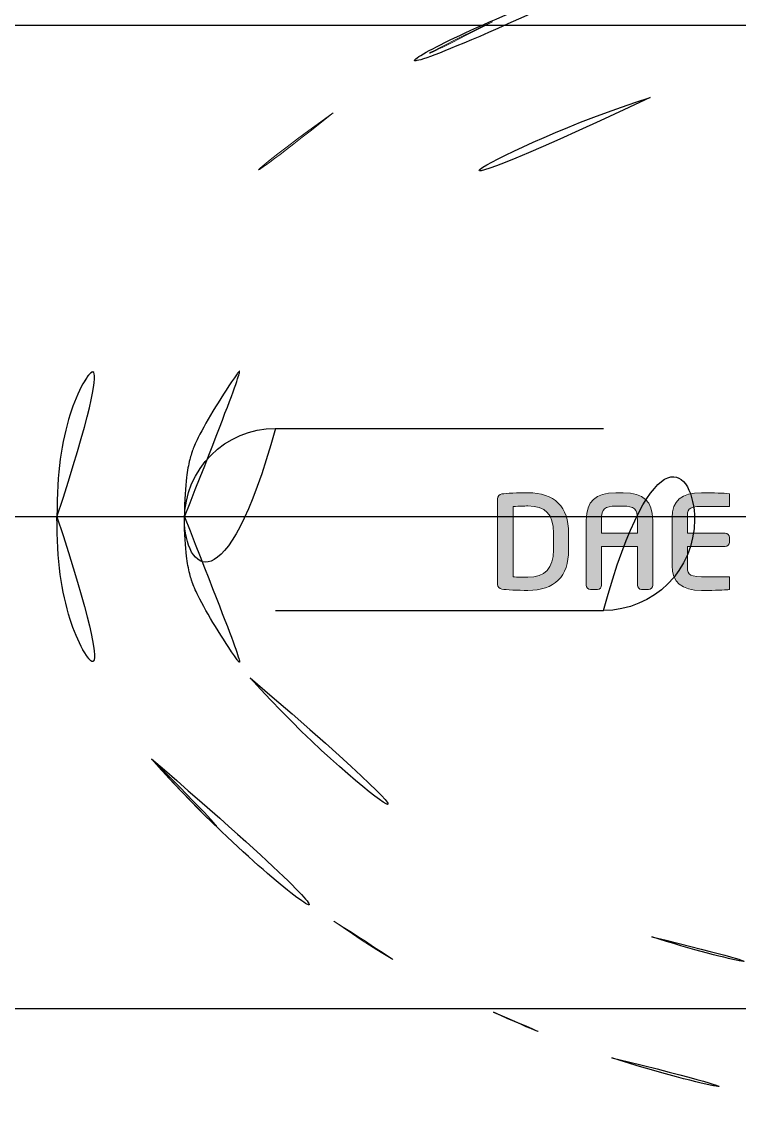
# Model space of a CAD drawing. Extents: x 16296677952 to 16296679688, y -37409618576 to -37409617304.
# Drawn here: x 16296678097.3 to 16296678117, y -37409618178.1 to -37409618148.4 of the extents above; entities that cross this region are included whole.
import ezdxf

# ---------------------------------------------------------------- set-up
doc = ezdxf.new("R2010")
doc.units = 0
doc.header["$LTSCALE"] = 10
doc.header["$MEASUREMENT"] = 0
doc.linetypes.add('HIDDEN2', pattern=[4.7625, 3.175, -1.5875])
doc.layers.get('0').update_dxf_attribs({"linetype": 'CONTINUOUS'})
doc.layers.add('Default', color=7, linetype='CONTINUOUS')
doc.layers.add('레이어 1', color=7, linetype='CONTINUOUS', lineweight=0)

# ---------------------------------------------------------------- blocks, each defined once
blk = doc.blocks.new('3545')
at = {"color": 1}
for p, q in [((1139.671, 4678.633), (1148.671, 4678.633)), ((1139.671, 4673.633), (1148.671, 4673.633))]:
    blk.add_line(p, q, dxfattribs=at)
for centre, radius, start, end in [((1157.346, 4664.207), 28.141, 107.4595, 138.5128), ((1156.67, 4667.558), 21.246, 89.9881, 108.4355), ((1157.346, 4664.207), 24.641, 107.4633, 138.1811), ((1139.671, 4676.133), 2.5, 90, 270), ((1148.671, 4676.133), 2.5, 270, 90), ((1157.351, 4688.198), 24.641, 221.7807, 252.6432), ((1157.349, 4688.199), 28.141, 221.4738, 252.5271), ((1156.671, 4684.831), 21.228, 251.6834, 270), ((1156.671, 4684.831), 24.728, 251.6834, 270)]:
    blk.add_arc(centre, radius, start, end, dxfattribs=at)
for points, knots in [([(1133.671, 4676.206), (1133.671, 4677.45), (1133.792, 4678.24), (1134.381, 4680.157), (1135.529, 4681.873), (1136.266, 4682.85)], [3.1417675, 3.1417675, 3.1417675, 3.1417675, 3.2760058, 3.2760058, 3.4696288, 3.4696288, 3.4696288, 3.4696288]), ([(1133.671, 4676.206), (1133.671, 4677.45), (1133.792, 4678.24), (1134.381, 4680.157), (1135.529, 4681.873), (1136.266, 4682.85)], [3.1417675, 3.1417675, 3.1417675, 3.1417675, 3.2760058, 3.2760058, 3.4696288, 3.4696288, 3.4696288, 3.4696288]), ([(1137.171, 4676.204), (1137.171, 4676.689), (1137.194, 4677.029), (1137.25, 4677.477), (1137.279, 4677.624), (1137.331, 4677.83), (1137.346, 4677.888), (1137.369, 4677.964), (1137.375, 4677.984), (1137.381, 4678.005), (1137.383, 4678.008), (1137.397, 4678.048), (1137.416, 4678.097), (1137.47, 4678.22), (1137.505, 4678.295), (1137.664, 4678.615), (1137.833, 4678.914), (1138.209, 4679.527), (1138.417, 4679.842), (1138.743, 4680.31), (1138.866, 4680.481), (1138.982, 4680.638)], [3.1417675, 3.1417675, 3.1417675, 3.1417675, 3.2056351, 3.2056351, 3.253697, 3.253697, 3.2706855, 3.2706855, 3.2776295, 3.2776295, 3.2860191, 3.2860191, 3.3046827, 3.3046827, 3.3233463, 3.3233463, 3.3755298, 3.3755298, 3.4277133, 3.4277133, 3.4610481, 3.4610481, 3.4610481, 3.4610481]), ([(1133.671, 4676.206), (1133.671, 4674.962), (1133.792, 4674.172), (1134.38, 4672.255), (1135.528, 4670.538), (1136.264, 4669.561)], [3.1417675, 3.1417675, 3.1417675, 3.1417675, 3.2760058, 3.2760058, 3.4696288, 3.4696288, 3.4696288, 3.4696288]), ([(1133.671, 4676.206), (1133.671, 4674.962), (1133.792, 4674.172), (1134.38, 4672.255), (1135.528, 4670.538), (1136.264, 4669.561)], [3.1417675, 3.1417675, 3.1417675, 3.1417675, 3.2760058, 3.2760058, 3.4696288, 3.4696288, 3.4696288, 3.4696288]), ([(1137.171, 4676.207), (1137.171, 4675.722), (1137.194, 4675.382), (1137.249, 4674.934), (1137.278, 4674.787), (1137.33, 4674.581), (1137.346, 4674.523), (1137.369, 4674.446), (1137.375, 4674.427), (1137.381, 4674.406), (1137.382, 4674.402), (1137.397, 4674.362), (1137.415, 4674.314), (1137.47, 4674.19), (1137.505, 4674.115), (1137.663, 4673.796), (1137.832, 4673.496), (1138.208, 4672.884), (1138.417, 4672.569), (1138.742, 4672.1), (1138.865, 4671.929), (1138.976, 4671.78)], [3.1417675, 3.1417675, 3.1417675, 3.1417675, 3.2056351, 3.2056351, 3.253697, 3.253697, 3.2706855, 3.2706855, 3.2776295, 3.2776295, 3.2860191, 3.2860191, 3.3046827, 3.3046827, 3.3233463, 3.3233463, 3.3755301, 3.3755301, 3.4277139, 3.4277139, 3.4610481, 3.4610481, 3.4610481, 3.4610481])]:
    blk.add_open_spline(points, degree=3, knots=knots, dxfattribs=at)

msp = doc.modelspace()

# ---------------------------------------------------------------- hatches: boundary and pattern name
at = {"layer": '레이어 1'}
h = msp.add_hatch(color=7, dxfattribs=at)
h.dxf.hatch_style = 2
edge = h.paths.add_edge_path()
edge.add_spline(control_points=[(16296678111.89974, -37409618162.904907), (16296678111.89974, -37409618163.408241), (16296678111.670099, -37409618163.653122), (16296678111.197451, -37409618163.653122), (16296678111.197451, -37409618163.653122), (16296678110.874081, -37409618163.647141), (16296678110.789801, -37409618163.645668), (16296678110.789801, -37409618163.645668), (16296678110.789801, -37409618161.715797), (16296678110.789801, -37409618161.715797), (16296678110.957291, -37409618161.699173), (16296678111.19532, -37409618161.696373), (16296678111.19768, -37409618161.696373), (16296678111.683149, -37409618161.696373), (16296678111.89974, -37409618161.927002), (16296678111.89974, -37409618162.443901), (16296678111.89974, -37409618162.443901), (16296678111.89974, -37409618162.904907), (16296678111.89974, -37409618162.904907)], knot_values=[0, 0, 0, 0, 1, 1, 1, 2, 2, 2, 3, 3, 3, 4, 4, 4, 5, 5, 5, 6, 6, 6, 6], degree=3, periodic=0)
edge = h.paths.add_edge_path()
edge.add_spline(control_points=[(16296678111.197451, -37409618161.333839), (16296678110.93507, -37409618161.333839), (16296678110.5947, -37409618161.349953), (16296678110.48308, -37409618161.367897), (16296678110.413271, -37409618161.379623), (16296678110.36853, -37409618161.431793), (16296678110.36853, -37409618161.500732), (16296678110.36853, -37409618161.500732), (16296678110.36853, -37409618163.848488), (16296678110.36853, -37409618163.848488), (16296678110.36853, -37409618163.920753), (16296678110.41371, -37409618163.971603), (16296678110.486469, -37409618163.981697), (16296678110.592039, -37409618163.99926), (16296678110.931311, -37409618164.015244), (16296678111.197451, -37409618164.015244), (16296678111.93008, -37409618164.015244), (16296678112.31716, -37409618163.631157), (16296678112.31716, -37409618162.904907), (16296678112.31716, -37409618162.904907), (16296678112.31716, -37409618162.443901), (16296678112.31716, -37409618162.443901), (16296678112.31716, -37409618161.717659), (16296678111.93008, -37409618161.333839), (16296678111.197451, -37409618161.333839)], knot_values=[0, 0, 0, 0, 1, 1, 1, 2, 2, 2, 3, 3, 3, 4, 4, 4, 5, 5, 5, 6, 6, 6, 7, 7, 7, 8, 8, 8, 8], degree=3, periodic=0)
h = msp.add_hatch(color=7, dxfattribs=at)
h.dxf.hatch_style = 2
edge = h.paths.add_edge_path()
edge.add_spline(control_points=[(16296678114.20664, -37409618162.441101), (16296678114.20664, -37409618162.441101), (16296678113.21875, -37409618162.441101), (16296678113.21875, -37409618162.441101), (16296678113.21875, -37409618162.404388), (16296678113.21875, -37409618162.088837), (16296678113.21875, -37409618162.088837), (16296678113.21875, -37409618161.759453), (16296678113.31666, -37409618161.703552), (16296678113.61042, -37409618161.703552), (16296678113.61042, -37409618161.703552), (16296678113.815269, -37409618161.703552), (16296678113.815269, -37409618161.703552), (16296678114.10886, -37409618161.703552), (16296678114.20664, -37409618161.759453), (16296678114.20664, -37409618162.088837), (16296678114.20664, -37409618162.088837), (16296678114.20664, -37409618162.404388), (16296678114.20664, -37409618162.441101)], knot_values=[0, 0, 0, 0, 1, 1, 1, 2, 2, 2, 3, 3, 3, 4, 4, 4, 5, 5, 5, 6, 6, 6, 6], degree=3, periodic=0)
edge = h.paths.add_edge_path()
edge.add_spline(control_points=[(16296678113.815269, -37409618161.333839), (16296678113.815269, -37409618161.333839), (16296678113.61042, -37409618161.333839), (16296678113.61042, -37409618161.333839), (16296678113.050791, -37409618161.333839), (16296678112.801291, -37409618161.566597), (16296678112.801291, -37409618162.088837), (16296678112.801291, -37409618162.088837), (16296678112.801291, -37409618163.875381), (16296678112.801291, -37409618163.875381), (16296678112.801291, -37409618163.938187), (16296678112.852329, -37409618163.991417), (16296678112.91258, -37409618163.991417), (16296678112.91258, -37409618163.991417), (16296678113.108021, -37409618163.991417), (16296678113.108021, -37409618163.991417), (16296678113.17729, -37409618163.991417), (16296678113.21875, -37409618163.932587), (16296678113.21875, -37409618163.875381), (16296678113.21875, -37409618163.875381), (16296678113.21875, -37409618162.848747), (16296678113.21875, -37409618162.808693), (16296678113.21875, -37409618162.808693), (16296678114.20664, -37409618162.808693), (16296678114.20664, -37409618162.808693), (16296678114.20664, -37409618162.848747), (16296678114.20664, -37409618163.875381), (16296678114.20664, -37409618163.875381), (16296678114.20664, -37409618163.939377), (16296678114.257111, -37409618163.991417), (16296678114.3193, -37409618163.991417), (16296678114.3193, -37409618163.991417), (16296678114.512341, -37409618163.991417), (16296678114.512341, -37409618163.991417), (16296678114.580021, -37409618163.991417), (16296678114.625561, -37409618163.931396), (16296678114.625561, -37409618163.875381), (16296678114.625561, -37409618163.875381), (16296678114.625561, -37409618162.088837), (16296678114.625561, -37409618162.088837), (16296678114.625561, -37409618161.566597), (16296678114.375561, -37409618161.333839), (16296678113.815269, -37409618161.333839)], knot_values=[0, 0, 0, 0, 1, 1, 1, 2, 2, 2, 3, 3, 3, 4, 4, 4, 5, 5, 5, 6, 6, 6, 7, 7, 7, 8, 8, 8, 9, 9, 9, 10, 10, 10, 11, 11, 11, 12, 12, 12, 13, 13, 13, 14, 14, 14, 14], degree=3, periodic=0)
h = msp.add_hatch(color=7, dxfattribs=at)
h.dxf.hatch_style = 2
edge = h.paths.add_edge_path()
edge.add_spline(control_points=[(16296678115.156469, -37409618162.016571), (16296678115.156469, -37409618162.016571), (16296678115.156469, -37409618163.331718), (16296678115.156469, -37409618163.331718), (16296678115.156469, -37409618163.791786), (16296678115.41925, -37409618164.015244), (16296678115.95997, -37409618164.015244), (16296678116.19866, -37409618164.015244), (16296678116.52352, -37409618164.010857), (16296678116.65341, -37409618163.998734), (16296678116.65155, -37409618163.998734), (16296678116.7164, -37409618163.992493), (16296678116.7164, -37409618163.992493), (16296678116.7164, -37409618163.992493), (16296678116.735161, -37409618163.990623), (16296678116.735161, -37409618163.990623), (16296678116.735161, -37409618163.990623), (16296678116.735161, -37409618163.638748), (16296678116.735161, -37409618163.638748), (16296678116.735161, -37409618163.638748), (16296678115.96294, -37409618163.638748), (16296678115.96294, -37409618163.638748), (16296678115.576059, -37409618163.638748), (16296678115.576059, -37409618163.529617), (16296678115.576059, -37409618163.331718), (16296678115.576059, -37409618163.331718), (16296678115.576059, -37409618162.84436), (16296678115.576059, -37409618162.80629), (16296678115.61581, -37409618162.80629), (16296678116.61408, -37409618162.80629), (16296678116.61408, -37409618162.80629), (16296678116.679461, -37409618162.80629), (16296678116.732731, -37409618162.754387), (16296678116.732731, -37409618162.690514), (16296678116.732731, -37409618162.690514), (16296678116.732731, -37409618162.560089), (16296678116.732731, -37409618162.560089), (16296678116.732731, -37409618162.495796), (16296678116.679461, -37409618162.443771), (16296678116.61408, -37409618162.443771), (16296678116.61408, -37409618162.443771), (16296678115.61581, -37409618162.443771), (16296678115.576059, -37409618162.443771), (16296678115.576059, -37409618162.405983), (16296678115.576059, -37409618162.016571), (16296678115.576059, -37409618162.016571), (16296678115.576059, -37409618161.818939), (16296678115.576059, -37409618161.710068), (16296678115.96294, -37409618161.710068), (16296678115.96294, -37409618161.710068), (16296678116.734859, -37409618161.713127), (16296678116.734859, -37409618161.713127), (16296678116.734859, -37409618161.713127), (16296678116.734859, -37409618161.36338), (16296678116.734859, -37409618161.36338), (16296678116.734859, -37409618161.36338), (16296678116.652981, -37409618161.354599), (16296678116.652981, -37409618161.354599), (16296678116.501101, -37409618161.340897), (16296678116.15288, -37409618161.333839), (16296678115.95997, -37409618161.333839), (16296678115.41925, -37409618161.333839), (16296678115.156469, -37409618161.557022), (16296678115.156469, -37409618162.016571)], knot_values=[0, 0, 0, 0, 1, 1, 1, 2, 2, 2, 3, 3, 3, 4, 4, 4, 5, 5, 5, 6, 6, 6, 7, 7, 7, 8, 8, 8, 9, 9, 9, 10, 10, 10, 11, 11, 11, 12, 12, 12, 13, 13, 13, 14, 14, 14, 15, 15, 15, 16, 16, 16, 17, 17, 17, 18, 18, 18, 19, 19, 19, 20, 20, 20, 21, 21, 21, 21], degree=3, periodic=0)

# ---------------------------------------------------------------- linework, layer by layer
at = {"color": 0}
for p, q in [((16296678087.77088, -37409618148.495987), (16296678154.77088, -37409618148.495987)), ((16296678087.77088, -37409618175.495987), (16296678154.77088, -37409618175.495987))]:
    msp.add_line(p, q, dxfattribs=at)
at = {"linetype": 'HIDDEN2', "lineweight": 5}
for centre, start, end in [((16296678121.94743, -37409618173.991829), 114.6105339, 124.8440657), ((16296678121.94743, -37409618173.991829), 124.8822047, 138.5127936), ((16296678121.95023, -37409618150.000328), 221.4738109, 235.1442953), ((16296678121.95023, -37409618150.000328), 235.1552361, 245.352493)]:
    msp.add_arc(centre, 28.141281, start, end, dxfattribs=at)
at = {"linetype": 'ByBlock'}
for centre, radius, start, end in [((16296678121.95023, -37409618150.000328), 28.141281, 245.4419868, 252.5270635), ((16296678121.271891, -37409618153.367912), 24.728084, 251.6834483, 270)]:
    msp.add_arc(centre, radius, start, end, dxfattribs=at)
at = {"linetype": 'HIDDEN2', "lineweight": 5}
for points in [[(16296678098.27174, -37409618161.993309), (16296678098.272289, -37409618160.749496), (16296678098.39299, -37409618159.959343), (16296678098.9821, -37409618158.042427), (16296678100.12995, -37409618156.325661), (16296678100.86668, -37409618155.349564)], [(16296678098.27174, -37409618161.993309), (16296678098.27199, -37409618163.237122), (16296678098.392509, -37409618164.027298), (16296678098.981171, -37409618165.944351), (16296678100.12862, -37409618167.661392), (16296678100.865129, -37409618168.637657)]]:
    msp.add_open_spline(points, degree=3, knots=[3.1417675189, 3.1417675189, 3.1417675189, 3.1417675189, 3.2760058354, 3.2760058354, 3.4696288372, 3.4696288372, 3.4696288372, 3.4696288372], dxfattribs=at)
at = {"layer": 'Default'}
for p, q in [((16296678155.27088, -37409618161.995987), (16296678087.27088, -37409618161.995987)), ((16296678131.77088, -37409618161.995987), (16296678110.770889, -37409618161.995987))]:
    msp.add_line(p, q, dxfattribs=at)
at = {"layer": '레이어 1', "color": 7}
for points, knots in [([(16296678111.197451, -37409618161.333847), (16296678110.93507, -37409618161.333847), (16296678110.5947, -37409618161.349953), (16296678110.48308, -37409618161.367912), (16296678110.413271, -37409618161.379631), (16296678110.36853, -37409618161.431801), (16296678110.36853, -37409618161.50074), (16296678110.36853, -37409618161.50074), (16296678110.36853, -37409618163.848503), (16296678110.36853, -37409618163.848503), (16296678110.36853, -37409618163.920753), (16296678110.41371, -37409618163.971611), (16296678110.486469, -37409618163.981712), (16296678110.592039, -37409618163.999283), (16296678110.931311, -37409618164.015251), (16296678111.197451, -37409618164.015251), (16296678111.93008, -37409618164.015251), (16296678112.31716, -37409618163.631172), (16296678112.31716, -37409618162.90493), (16296678112.31716, -37409618162.90493), (16296678112.31716, -37409618162.443916), (16296678112.31716, -37409618162.443916), (16296678112.31716, -37409618161.717667), (16296678111.93008, -37409618161.333847), (16296678111.197451, -37409618161.333847)], [0, 0, 0, 0, 1, 1, 1, 2, 2, 2, 3, 3, 3, 4, 4, 4, 5, 5, 5, 6, 6, 6, 7, 7, 7, 8, 8, 8, 8]), ([(16296678113.815269, -37409618161.333847), (16296678113.815269, -37409618161.333847), (16296678113.61042, -37409618161.333847), (16296678113.61042, -37409618161.333847), (16296678113.050791, -37409618161.333847), (16296678112.801291, -37409618161.566612), (16296678112.801291, -37409618162.088837), (16296678112.801291, -37409618162.088837), (16296678112.801291, -37409618163.875389), (16296678112.801291, -37409618163.875389), (16296678112.801291, -37409618163.93821), (16296678112.852329, -37409618163.991432), (16296678112.91258, -37409618163.991432), (16296678112.91258, -37409618163.991432), (16296678113.108021, -37409618163.991432), (16296678113.108021, -37409618163.991432), (16296678113.17729, -37409618163.991432), (16296678113.21875, -37409618163.93261), (16296678113.21875, -37409618163.875389), (16296678113.21875, -37409618163.875389), (16296678113.21875, -37409618162.848763), (16296678113.21875, -37409618162.808708), (16296678113.21875, -37409618162.808708), (16296678114.20664, -37409618162.808708), (16296678114.20664, -37409618162.808708), (16296678114.20664, -37409618162.848763), (16296678114.20664, -37409618163.875389), (16296678114.20664, -37409618163.875389), (16296678114.20664, -37409618163.939377), (16296678114.257111, -37409618163.991432), (16296678114.3193, -37409618163.991432), (16296678114.3193, -37409618163.991432), (16296678114.512341, -37409618163.991432), (16296678114.512341, -37409618163.991432), (16296678114.580021, -37409618163.991432), (16296678114.625561, -37409618163.931396), (16296678114.625561, -37409618163.875389), (16296678114.625561, -37409618163.875389), (16296678114.625561, -37409618162.088837), (16296678114.625561, -37409618162.088837), (16296678114.625561, -37409618161.566612), (16296678114.375561, -37409618161.333847), (16296678113.815269, -37409618161.333847)], [0, 0, 0, 0, 1, 1, 1, 2, 2, 2, 3, 3, 3, 4, 4, 4, 5, 5, 5, 6, 6, 6, 7, 7, 7, 8, 8, 8, 9, 9, 9, 10, 10, 10, 11, 11, 11, 12, 12, 12, 13, 13, 13, 14, 14, 14, 14]), ([(16296678115.156469, -37409618162.016579), (16296678115.156469, -37409618162.016579), (16296678115.156469, -37409618163.331734), (16296678115.156469, -37409618163.331734), (16296678115.156469, -37409618163.791801), (16296678115.41925, -37409618164.015251), (16296678115.95997, -37409618164.015251), (16296678116.19866, -37409618164.015251), (16296678116.52352, -37409618164.010872), (16296678116.65341, -37409618163.998741), (16296678116.65155, -37409618163.998741), (16296678116.7164, -37409618163.9925), (16296678116.7164, -37409618163.9925), (16296678116.7164, -37409618163.9925), (16296678116.735161, -37409618163.990639), (16296678116.735161, -37409618163.990639), (16296678116.735161, -37409618163.990639), (16296678116.735161, -37409618163.638763), (16296678116.735161, -37409618163.638763), (16296678116.735161, -37409618163.638763), (16296678115.96294, -37409618163.638763), (16296678115.96294, -37409618163.638763), (16296678115.576059, -37409618163.638763), (16296678115.576059, -37409618163.52964), (16296678115.576059, -37409618163.331734), (16296678115.576059, -37409618163.331734), (16296678115.576059, -37409618162.844368), (16296678115.576059, -37409618162.806297), (16296678115.61581, -37409618162.806297), (16296678116.61408, -37409618162.806297), (16296678116.61408, -37409618162.806297), (16296678116.679461, -37409618162.806297), (16296678116.732731, -37409618162.754402), (16296678116.732731, -37409618162.690529), (16296678116.732731, -37409618162.690529), (16296678116.732731, -37409618162.560097), (16296678116.732731, -37409618162.560097), (16296678116.732731, -37409618162.495811), (16296678116.679461, -37409618162.443779), (16296678116.61408, -37409618162.443779), (16296678116.61408, -37409618162.443779), (16296678115.61581, -37409618162.443779), (16296678115.576059, -37409618162.443779), (16296678115.576059, -37409618162.405983), (16296678115.576059, -37409618162.016579), (16296678115.576059, -37409618162.016579), (16296678115.576059, -37409618161.818947), (16296678115.576059, -37409618161.710083), (16296678115.96294, -37409618161.710083), (16296678115.96294, -37409618161.710083), (16296678116.734859, -37409618161.713142), (16296678116.734859, -37409618161.713142), (16296678116.734859, -37409618161.713142), (16296678116.734859, -37409618161.363403), (16296678116.734859, -37409618161.363403), (16296678116.734859, -37409618161.363403), (16296678116.652981, -37409618161.354607), (16296678116.652981, -37409618161.354607), (16296678116.501101, -37409618161.340897), (16296678116.15288, -37409618161.333847), (16296678115.95997, -37409618161.333847), (16296678115.41925, -37409618161.333847), (16296678115.156469, -37409618161.55703), (16296678115.156469, -37409618162.016579)], [0, 0, 0, 0, 1, 1, 1, 2, 2, 2, 3, 3, 3, 4, 4, 4, 5, 5, 5, 6, 6, 6, 7, 7, 7, 8, 8, 8, 9, 9, 9, 10, 10, 10, 11, 11, 11, 12, 12, 12, 13, 13, 13, 14, 14, 14, 15, 15, 15, 16, 16, 16, 17, 17, 17, 18, 18, 18, 19, 19, 19, 20, 20, 20, 21, 21, 21, 21]), ([(16296678111.89974, -37409618162.90493), (16296678111.89974, -37409618163.408257), (16296678111.670099, -37409618163.65313), (16296678111.197451, -37409618163.65313), (16296678111.197451, -37409618163.65313), (16296678110.874081, -37409618163.647148), (16296678110.789801, -37409618163.645683), (16296678110.789801, -37409618163.645683), (16296678110.789801, -37409618161.715813), (16296678110.789801, -37409618161.715813), (16296678110.957291, -37409618161.699181), (16296678111.19532, -37409618161.696388), (16296678111.19768, -37409618161.696388), (16296678111.683149, -37409618161.696388), (16296678111.89974, -37409618161.92701), (16296678111.89974, -37409618162.443916), (16296678111.89974, -37409618162.443916), (16296678111.89974, -37409618162.90493), (16296678111.89974, -37409618162.90493)], [0, 0, 0, 0, 1, 1, 1, 2, 2, 2, 3, 3, 3, 4, 4, 4, 5, 5, 5, 6, 6, 6, 6]), ([(16296678114.20664, -37409618162.441109), (16296678114.20664, -37409618162.441109), (16296678113.21875, -37409618162.441109), (16296678113.21875, -37409618162.441109), (16296678113.21875, -37409618162.404404), (16296678113.21875, -37409618162.088837), (16296678113.21875, -37409618162.088837), (16296678113.21875, -37409618161.759453), (16296678113.31666, -37409618161.703583), (16296678113.61042, -37409618161.703583), (16296678113.61042, -37409618161.703583), (16296678113.815269, -37409618161.703583), (16296678113.815269, -37409618161.703583), (16296678114.10886, -37409618161.703583), (16296678114.20664, -37409618161.759453), (16296678114.20664, -37409618162.088837), (16296678114.20664, -37409618162.088837), (16296678114.20664, -37409618162.404404), (16296678114.20664, -37409618162.441109)], [0, 0, 0, 0, 1, 1, 1, 2, 2, 2, 3, 3, 3, 4, 4, 4, 5, 5, 5, 6, 6, 6, 6])]:
    msp.add_open_spline(points, degree=3, knots=knots, dxfattribs=at)

# ---------------------------------------------------------------- block references
at = {"layer": 'Default'}
msp.add_blockref('3545', (16296676964.601, -37409622838.199112), dxfattribs=at)

doc.saveas('drawing.dxf')
